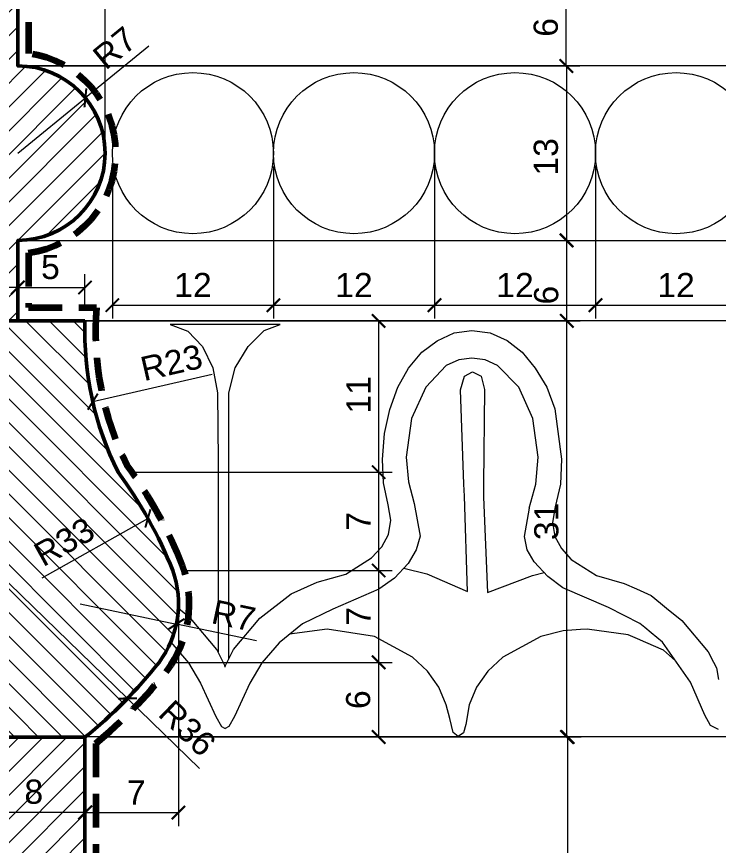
# Model space of a CAD drawing. Header units: inches. Extents: x -78 to 417, y 1434 to 1764.
# Drawn here: x 114.4 to 166.7, y 1670.3 to 1732.1 of the extents above; entities that cross this region are included whole.
import ezdxf

# ---------------------------------------------------------------- set-up
doc = ezdxf.new("R2010")
doc.units = ezdxf.units.IN
doc.header["$MEASUREMENT"] = 0
doc.linetypes.add('HIDDEN', pattern=[0.375, 0.25, -0.125])
doc.layers.add('0.05', color=7, linetype='Continuous', lineweight=5)
doc.layers.add('линия 50', color=1, linetype='Continuous', lineweight=140)
doc.layers.add('Outside panel', color=7, linetype='Continuous', lineweight=18, true_color=0x7f5e57)
doc.layers.add('sezione sagome legno', color=40, linetype='Continuous')
doc.layers.add('размеры в модели', color=7, linetype='Continuous')
doc.styles.get("Standard").update_dxf_attribs({"font": 'arial.ttf'})
doc.dimstyles.new('M_1', dxfattribs={"dimtxt": 1.8, "dimasz": 1, "dimexe": 1, "dimexo": 1, "dimgap": 0.6, "dimtad": 1, "dimdec": 0, "dimdsep": 46, "dimtxsty": 'Standard', "dimblk": 'ARCHTICK', "dimcen": -5, "dimclrd": 7, "dimclre": 7, "dimclrt": 7, "dimadec": 0, "dimazin": 0, "dimtfac": 1, "dimtdec": 0, "dimtmove": 0, "dimatfit": 3, "dimfxl": 1, "dimtolj": 1, "dimtzin": 0, "dimlwd": 5, "dimlwe": 5, "dimarcsym": 0})

# ---------------------------------------------------------------- blocks, each defined once
blk = doc.blocks.new('_ArchTick')
at = {"color": 0, "linetype": 'ByBlock', "const_width": 0.15}
blk.add_lwpolyline([(-0.5, -0.5), (0.5, 0.5)], dxfattribs=at)
blk = doc.blocks.new('*D63')
at = {"layer": 'Defpoints', "color": 0, "ltscale": 1000, "transparency": 16777216}
for p in [(119.5140644270355, 1726.015438811234), (114.483708900319, 1721.898944759442)]:
    blk.add_point(p, dxfattribs=at)
at = {"layer": 'размеры в модели', "color": 7, "lineweight": 5, "ltscale": 1000, "transparency": 16777216}
for p in [(124.23686563202, 1729.880251738444), (114.483708900319, 1721.898944759442)]:
    blk.add_line(p, (119.5140644270355, 1726.015438811234), dxfattribs=at)
at = {"layer": 'размеры в модели', "color": 7, "lineweight": 5, "ltscale": 1000, "transparency": 16777216, "rotation": 219.294514125126}
blk.add_blockref('_ArchTick', (119.5140644270355, 1726.015438811234), dxfattribs=at)
at = {"layer": 'размеры в модели', "color": 7, "ltscale": 1000, "transparency": 16777216, "insert": (121.6994057140012, 1729.742003327357), "char_height": 1.8, "attachment_point": 5, "rotation": 39.29451412512601}
blk.add_mtext('\\A1;R7', dxfattribs=at)
blk = doc.blocks.new('*D62')
at = {"layer": 'Defpoints', "color": 0, "ltscale": 1000, "transparency": 16777216}
for p in [(96.54242467261042, 1706.588121824482), (122.6437739743629, 1681.271218230532)]:
    blk.add_point(p, dxfattribs=at)
at = {"layer": 'размеры в модели', "color": 7, "lineweight": 5, "ltscale": 1000, "transparency": 16777216}
for p in [(96.54242467261042, 1706.588121824482), (128.0272584952014, 1676.049528078122)]:
    blk.add_line(p, (122.6437739743629, 1681.271218230532), dxfattribs=at)
at = {"layer": 'размеры в модели', "color": 7, "lineweight": 5, "ltscale": 1000, "transparency": 16777216, "rotation": 135.8740464570901}
blk.add_blockref('_ArchTick', (122.6437739743629, 1681.271218230532), dxfattribs=at)
at = {"layer": 'размеры в модели', "color": 7, "ltscale": 1000, "transparency": 16777216, "insert": (127.111362055451, 1679.054953233282), "char_height": 1.8, "attachment_point": 5, "rotation": 315.87404645709006}
blk.add_mtext('\\A1;R36', dxfattribs=at)
blk = doc.blocks.new('*D61')
at = {"layer": 'Defpoints', "color": 0, "ltscale": 1000, "transparency": 16777216}
for p in [(119.1233490884548, 1688.32838574019), (126.292985319487, 1686.815238671864)]:
    blk.add_point(p, dxfattribs=at)
at = {"layer": 'размеры в модели', "color": 7, "lineweight": 5, "ltscale": 1000, "transparency": 16777216}
for p in [(119.1233490884548, 1688.32838574019), (132.2640451611289, 1685.555050371783)]:
    blk.add_line(p, (126.292985319487, 1686.815238671864), dxfattribs=at)
at = {"layer": 'размеры в модели', "color": 7, "lineweight": 5, "ltscale": 1000, "transparency": 16777216, "rotation": 168.0826491565016}
blk.add_blockref('_ArchTick', (126.292985319487, 1686.815238671864), dxfattribs=at)
at = {"layer": 'размеры в модели', "color": 7, "ltscale": 1000, "transparency": 16777216, "insert": (130.5667124816257, 1687.446313767984), "char_height": 1.8, "attachment_point": 5, "rotation": 348.0826491565016}
blk.add_mtext('\\A1;R7', dxfattribs=at)
blk = doc.blocks.new('*D60')
at = {"layer": 'Defpoints', "color": 0, "ltscale": 1000, "transparency": 16777216}
for p in [(124.1712026450911, 1694.683386848111), (95.62894768667309, 1678.699663655781)]:
    blk.add_point(p, dxfattribs=at)
at = {"layer": 'размеры в модели', "color": 7, "lineweight": 5, "ltscale": 1000, "transparency": 16777216}
blk.add_line((116.2819770973218, 1690.265403842174), (124.1712026450911, 1694.683386848111), dxfattribs=at)
at = {"layer": 'размеры в модели', "color": 7, "lineweight": 5, "ltscale": 1000, "transparency": 16777216, "rotation": 29.24891866169828}
blk.add_blockref('_ArchTick', (124.1712026450911, 1694.683386848111), dxfattribs=at)
at = {"layer": 'размеры в модели', "color": 7, "ltscale": 1000, "transparency": 16777216, "insert": (117.9393366579828, 1692.935232070025), "char_height": 1.8, "attachment_point": 5, "rotation": 29.24891866169828}
blk.add_mtext('\\A1;R33', dxfattribs=at)
blk = doc.blocks.new('*D59')
at = {"layer": 'Defpoints', "color": 0, "ltscale": 1000, "transparency": 16777216}
for p in [(142.9188801088964, 1708.616536429958), (120.0627560220089, 1703.380425481088)]:
    blk.add_point(p, dxfattribs=at)
at = {"layer": 'размеры в модели', "color": 7, "lineweight": 5, "ltscale": 1000, "transparency": 16777216}
blk.add_line((128.9492069788423, 1705.416223106914), (120.0627560220089, 1703.380425481088), dxfattribs=at)
at = {"layer": 'размеры в модели', "color": 7, "lineweight": 5, "ltscale": 1000, "transparency": 16777216, "rotation": 192.903238635507}
blk.add_blockref('_ArchTick', (120.0627560220089, 1703.380425481088), dxfattribs=at)
at = {"layer": 'размеры в модели', "color": 7, "ltscale": 1000, "transparency": 16777216, "insert": (125.9287717617638, 1706.283283992305), "char_height": 1.8, "attachment_point": 5, "rotation": 12.903238635506991}
blk.add_mtext('\\A1;R23', dxfattribs=at)
blk = doc.blocks.new('*D56')
at = {"layer": 'Defpoints', "color": 0, "ltscale": 1000, "transparency": 16777216}
for p in [(125.0076055562019, 1683.961599329464), (119.5119024592347, 1678.398954877491), (141.3639500440692, 1678.398954877491)]:
    blk.add_point(p, dxfattribs=at)
at = {"layer": 'размеры в модели', "color": 7, "lineweight": 5, "ltscale": 1000, "transparency": 16777216}
for p, q in [((126.0076055562019, 1683.961599329464), (142.3639500440692, 1683.961599329464)), ((141.3639500440692, 1683.961599329464), (141.3639500440692, 1678.398954877491)), ((120.5119024592347, 1678.398954877491), (142.3639500440692, 1678.398954877491))]:
    blk.add_line(p, q, dxfattribs=at)
for p, rotation in [((141.3639500440692, 1683.961599329464), 90), ((141.3639500440692, 1678.398954877491), 270)]:
    blk.add_blockref('_ArchTick', p, dxfattribs=dict(at, rotation=rotation))
at = {"layer": 'размеры в модели', "color": 7, "ltscale": 1000, "transparency": 16777216, "insert": (139.8449186661699, 1681.180277103477), "char_height": 1.8, "attachment_point": 5, "rotation": 90}
blk.add_mtext('\\A1;6', dxfattribs=at)
blk = doc.blocks.new('*D55')
at = {"layer": 'Defpoints', "color": 0, "ltscale": 1000, "transparency": 16777216}
for p in [(126.0193050239247, 1690.806104342896), (125.0076055562019, 1683.961599329464), (141.3639500439528, 1683.961599329464)]:
    blk.add_point(p, dxfattribs=at)
at = {"layer": 'размеры в модели', "color": 7, "lineweight": 5, "ltscale": 1000, "transparency": 16777216}
for p, q in [((127.0193050239247, 1690.806104342896), (142.3639500439528, 1690.806104342896)), ((141.3639500439528, 1690.806104342896), (141.3639500439528, 1683.961599329464)), ((126.0076055562019, 1683.961599329464), (142.3639500439528, 1683.961599329464))]:
    blk.add_line(p, q, dxfattribs=at)
for p, rotation in [((141.3639500439528, 1690.806104342896), 90), ((141.3639500439528, 1683.961599329464), 270)]:
    blk.add_blockref('_ArchTick', p, dxfattribs=dict(at, rotation=rotation))
at = {"layer": 'размеры в модели', "color": 7, "ltscale": 1000, "transparency": 16777216, "insert": (139.8639500439525, 1687.38385183618), "char_height": 1.8, "attachment_point": 5, "rotation": 90}
blk.add_mtext('\\A1;7', dxfattribs=at)
blk = doc.blocks.new('*D54')
at = {"layer": 'Defpoints', "color": 0, "ltscale": 1000, "transparency": 16777216}
for p in [(121.9461512673076, 1698.130168561335), (126.0193050239247, 1690.806104342896), (141.3639500438364, 1690.806104342896)]:
    blk.add_point(p, dxfattribs=at)
at = {"layer": 'размеры в модели', "color": 7, "lineweight": 5, "ltscale": 1000, "transparency": 16777216}
for p, q in [((122.9461512673076, 1698.130168561335), (142.3639500438364, 1698.130168561335)), ((141.3639500438364, 1698.130168561335), (141.3639500438364, 1690.806104342896)), ((127.0193050239247, 1690.806104342896), (142.3639500438364, 1690.806104342896))]:
    blk.add_line(p, q, dxfattribs=at)
for p, rotation in [((141.3639500438364, 1698.130168561335), 90), ((141.3639500438364, 1690.806104342896), 270)]:
    blk.add_blockref('_ArchTick', p, dxfattribs=dict(at, rotation=rotation))
at = {"layer": 'размеры в модели', "color": 7, "ltscale": 1000, "transparency": 16777216, "insert": (139.8639500438361, 1694.468136452116), "char_height": 1.8, "attachment_point": 5, "rotation": 90}
blk.add_mtext('\\A1;7', dxfattribs=at)
blk = doc.blocks.new('*D53')
at = {"layer": 'Defpoints', "color": 0, "ltscale": 1000, "transparency": 16777216}
for p in [(119.4837119356158, 1709.398942230247), (121.9461512673076, 1698.130168561335), (141.3639500427307, 1698.130168561335)]:
    blk.add_point(p, dxfattribs=at)
at = {"layer": 'размеры в модели', "color": 7, "lineweight": 5, "ltscale": 1000, "transparency": 16777216}
for p, q in [((120.4837119356158, 1709.398942230247), (142.3639500427307, 1709.398942230247)), ((141.3639500427307, 1709.398942230247), (141.3639500427307, 1698.130168561335)), ((122.9461512673076, 1698.130168561335), (142.3639500427307, 1698.130168561335))]:
    blk.add_line(p, q, dxfattribs=at)
for p, rotation in [((141.3639500427307, 1709.398942230247), 90), ((141.3639500427307, 1698.130168561335), 270)]:
    blk.add_blockref('_ArchTick', p, dxfattribs=dict(at, rotation=rotation))
at = {"layer": 'размеры в модели', "color": 7, "ltscale": 1000, "transparency": 16777216, "insert": (139.8602665502338, 1703.886929506122), "char_height": 1.8, "attachment_point": 5, "rotation": 90}
blk.add_mtext('\\A1;11', dxfattribs=at)
blk = doc.blocks.new('*D52')
at = {"layer": 'Defpoints', "color": 0, "ltscale": 1000, "transparency": 16777216}
for p in [(111.4837119354994, 1678.37600197082), (119.5119024592347, 1678.398954877491), (119.5119024592347, 1672.794260089961)]:
    blk.add_point(p, dxfattribs=at)
at = {"layer": 'размеры в модели', "color": 7, "lineweight": 5, "ltscale": 1000, "transparency": 16777216}
for p, q in [((111.4837119354994, 1677.37600197082), (111.4837119354994, 1671.794260089961)), ((119.5119024592347, 1677.398954877491), (119.5119024592347, 1671.794260089961)), ((111.4837119354994, 1672.794260089961), (119.5119024592347, 1672.794260089961))]:
    blk.add_line(p, q, dxfattribs=at)
at = {"layer": 'размеры в модели', "color": 7, "lineweight": 5, "ltscale": 1000, "transparency": 16777216, "rotation": 180}
blk.add_blockref('_ArchTick', (111.4837119354994, 1672.794260089961), dxfattribs=at)
at = {"layer": 'размеры в модели', "color": 7, "lineweight": 5, "ltscale": 1000, "transparency": 16777216}
blk.add_blockref('_ArchTick', (119.5119024592347, 1672.794260089961), dxfattribs=at)
at = {"layer": 'размеры в модели', "color": 7, "ltscale": 1000, "transparency": 16777216, "insert": (115.6686946757615, 1674.31329146786), "char_height": 1.8, "attachment_point": 5}
blk.add_mtext('\\A1;8', dxfattribs=at)
blk = doc.blocks.new('*D51')
at = {"layer": 'Defpoints', "color": 0, "ltscale": 1000, "transparency": 16777216}
for p in [(114.4837119354994, 1711.877242772352), (111.4837119354994, 1709.398944759719), (114.4837119354994, 1709.398946277367)]:
    blk.add_point(p, dxfattribs=at)
at = {"layer": 'размеры в модели', "color": 7, "lineweight": 5, "ltscale": 1000, "transparency": 16777216}
for p, q in [((111.4837119354994, 1710.398944759719), (111.4837119354994, 1712.877242772352)), ((114.4837119354994, 1710.398946277367), (114.4837119354994, 1712.877242772352)), ((111.4837119354994, 1711.877242772352), (108.1049943365908, 1711.877242772352)), ((114.4837119354994, 1711.877242772352), (111.4837119354994, 1711.877242772352))]:
    blk.add_line(p, q, dxfattribs=at)
at = {"layer": 'размеры в модели', "color": 7, "lineweight": 5, "ltscale": 1000, "transparency": 16777216, "rotation": 180}
blk.add_blockref('_ArchTick', (111.4837119354994, 1711.877242772352), dxfattribs=at)
at = {"layer": 'размеры в модели', "color": 7, "lineweight": 5, "ltscale": 1000, "transparency": 16777216}
blk.add_blockref('_ArchTick', (114.4837119354994, 1711.877242772352), dxfattribs=at)
at = {"layer": 'размеры в модели', "color": 7, "ltscale": 1000, "transparency": 16777216, "insert": (109.2943531360451, 1713.396888065667), "char_height": 1.8, "attachment_point": 5}
blk.add_mtext('\\A1;3', dxfattribs=at)
blk = doc.blocks.new('*D47')
at = {"layer": 'Defpoints', "color": 0, "ltscale": 1000, "transparency": 16777216}
for p in [(121.5221109394694, 1721.898476761452), (133.5221109394694, 1721.898476761452), (133.5221109394694, 1710.569562235533)]:
    blk.add_point(p, dxfattribs=at)
at = {"layer": 'размеры в модели', "color": 7, "lineweight": 5, "ltscale": 1000, "transparency": 16777216}
for p, q in [((121.5221109394694, 1720.898476761452), (121.5221109394694, 1709.569562235533)), ((133.5221109394694, 1720.898476761452), (133.5221109394694, 1709.569562235533)), ((121.5221109394694, 1710.569562235533), (133.5221109394694, 1710.569562235533))]:
    blk.add_line(p, q, dxfattribs=at)
at = {"layer": 'размеры в модели', "color": 7, "lineweight": 5, "ltscale": 1000, "transparency": 16777216, "rotation": 180}
blk.add_blockref('_ArchTick', (121.5221109394694, 1710.569562235533), dxfattribs=at)
at = {"layer": 'размеры в модели', "color": 7, "lineweight": 5, "ltscale": 1000, "transparency": 16777216}
blk.add_blockref('_ArchTick', (133.5221109394694, 1710.569562235533), dxfattribs=at)
at = {"layer": 'размеры в модели', "color": 7, "ltscale": 1000, "transparency": 16777216, "insert": (127.5278443383646, 1712.07324572803), "char_height": 1.8, "attachment_point": 5}
blk.add_mtext('\\A1;12', dxfattribs=at)
blk = doc.blocks.new('*D39')
at = {"layer": 'Defpoints', "color": 0, "ltscale": 1000, "transparency": 16777216}
for p in [(126.4490598995832, 1688.493488282175), (119.4837048530823, 1678.37600197082), (126.4490598995832, 1672.766062483751)]:
    blk.add_point(p, dxfattribs=at)
at = {"layer": 'размеры в модели', "color": 7, "lineweight": 5, "ltscale": 1000, "transparency": 16777216}
for p, q in [((126.4490598995832, 1687.493488282175), (126.4490598995832, 1671.766062483751)), ((119.4837048530823, 1677.37600197082), (119.4837048530823, 1671.766062483751)), ((119.4837048530823, 1672.766062483751), (126.4490598995832, 1672.766062483751))]:
    blk.add_line(p, q, dxfattribs=at)
at = {"layer": 'размеры в модели', "color": 7, "lineweight": 5, "ltscale": 1000, "transparency": 16777216, "rotation": 180}
blk.add_blockref('_ArchTick', (119.4837048530823, 1672.766062483751), dxfattribs=at)
at = {"layer": 'размеры в модели', "color": 7, "lineweight": 5, "ltscale": 1000, "transparency": 16777216}
blk.add_blockref('_ArchTick', (126.4490598995832, 1672.766062483751), dxfattribs=at)
at = {"layer": 'размеры в модели', "color": 7, "ltscale": 1000, "transparency": 16777216, "insert": (123.3001998797769, 1674.266062483751), "char_height": 1.8, "attachment_point": 5}
blk.add_mtext('\\A1;7', dxfattribs=at)
blk = doc.blocks.new('*D38')
at = {"layer": 'Defpoints', "color": 0, "ltscale": 1000, "transparency": 16777216}
for p in [(119.4837119356158, 1711.8901734725), (114.4837119354994, 1709.398943811108), (119.4837119356158, 1709.398942230072)]:
    blk.add_point(p, dxfattribs=at)
at = {"layer": 'размеры в модели', "color": 7, "lineweight": 5, "ltscale": 1000, "transparency": 16777216}
for p, q in [((114.4837119354994, 1710.398943811108), (114.4837119354994, 1712.8901734725)), ((119.4837119356158, 1710.398942230072), (119.4837119356158, 1712.8901734725)), ((114.4837119354994, 1711.8901734725), (119.4837119356158, 1711.8901734725))]:
    blk.add_line(p, q, dxfattribs=at)
at = {"layer": 'размеры в модели', "color": 7, "lineweight": 5, "ltscale": 1000, "transparency": 16777216, "rotation": 180}
blk.add_blockref('_ArchTick', (114.4837119354994, 1711.8901734725), dxfattribs=at)
at = {"layer": 'размеры в модели', "color": 7, "lineweight": 5, "ltscale": 1000, "transparency": 16777216}
blk.add_blockref('_ArchTick', (119.4837119356158, 1711.8901734725), dxfattribs=at)
at = {"layer": 'размеры в модели', "color": 7, "ltscale": 1000, "transparency": 16777216, "insert": (116.9082947239291, 1713.405521357902), "char_height": 1.8, "attachment_point": 5}
blk.add_mtext('\\A1;5', dxfattribs=at)
blk = doc.blocks.new('*D37')
at = {"layer": 'Defpoints', "color": 0, "ltscale": 1000, "transparency": 16777216}
for p in [(120.9837089002027, 1738.38470934562), (114.4837089002027, 1728.398947795947), (120.9837089002027, 1721.898944759719)]:
    blk.add_point(p, dxfattribs=at)
at = {"layer": 'размеры в модели', "color": 7, "lineweight": 5, "ltscale": 1000, "transparency": 16777216}
for p, q in [((114.4837089002027, 1729.398947795947), (114.4837089002027, 1739.38470934562)), ((120.9837089002027, 1722.898944759719), (120.9837089002027, 1739.38470934562)), ((114.4837089002027, 1738.38470934562), (120.9837089002027, 1738.38470934562))]:
    blk.add_line(p, q, dxfattribs=at)
at = {"layer": 'размеры в модели', "color": 7, "lineweight": 5, "ltscale": 1000, "transparency": 16777216, "rotation": 180}
blk.add_blockref('_ArchTick', (114.4837089002027, 1738.38470934562), dxfattribs=at)
at = {"layer": 'размеры в модели', "color": 7, "lineweight": 5, "ltscale": 1000, "transparency": 16777216}
blk.add_blockref('_ArchTick', (120.9837089002027, 1738.38470934562), dxfattribs=at)
at = {"layer": 'размеры в модели', "color": 7, "ltscale": 1000, "transparency": 16777216, "insert": (117.5068668871315, 1739.88470934562), "char_height": 1.8, "attachment_point": 5}
blk.add_mtext('\\A1;7', dxfattribs=at)
blk = doc.blocks.new('*D34')
at = {"layer": 'Defpoints', "color": 0, "ltscale": 1000, "transparency": 16777216}
for p in [(114.4837119354994, 1734.398944759719), (155.3441911391346, 1734.398944759719), (114.4837089002027, 1728.398947795947)]:
    blk.add_point(p, dxfattribs=at)
at = {"layer": 'размеры в модели', "color": 7, "lineweight": 5, "ltscale": 1000, "transparency": 16777216}
for p, q in [((115.4837119354994, 1734.398944759719), (156.3441911391346, 1734.398944759719)), ((155.3441911391346, 1728.398947795947), (155.3441911391346, 1734.398944759719)), ((115.4837089002027, 1728.398947795947), (156.3441911391346, 1728.398947795947))]:
    blk.add_line(p, q, dxfattribs=at)
for p, rotation in [((155.3441911391346, 1734.398944759719), 90), ((155.3441911391346, 1728.398947795947), 270)]:
    blk.add_blockref('_ArchTick', p, dxfattribs=dict(at, rotation=rotation))
at = {"layer": 'размеры в модели', "color": 7, "ltscale": 1000, "transparency": 16777216, "insert": (153.8251597612353, 1731.265167399345), "char_height": 1.8, "attachment_point": 5, "rotation": 90}
blk.add_mtext('\\A1;6', dxfattribs=at)
blk = doc.blocks.new('*D33')
at = {"layer": 'Defpoints', "color": 0, "ltscale": 1000, "transparency": 16777216}
for p in [(114.4837089002027, 1728.398944759719), (114.4924206278298, 1715.398950597714), (155.3532887937981, 1715.398950597714)]:
    blk.add_point(p, dxfattribs=at)
at = {"layer": 'размеры в модели', "color": 7, "lineweight": 5, "ltscale": 1000, "transparency": 16777216}
for p, q in [((115.4837089002027, 1728.398944759719), (156.3532887937981, 1728.398944759719)), ((155.3532887937981, 1728.398944759719), (155.3532887937981, 1715.398950597714)), ((115.4924206278298, 1715.398950597714), (156.3532887937981, 1715.398950597714))]:
    blk.add_line(p, q, dxfattribs=at)
for p, rotation in [((155.3532887937981, 1728.398944759719), 90), ((155.3532887937981, 1715.398950597714), 270)]:
    blk.add_blockref('_ArchTick', p, dxfattribs=dict(at, rotation=rotation))
at = {"layer": 'размеры в модели', "color": 7, "ltscale": 1000, "transparency": 16777216, "insert": (153.8336435004827, 1721.621560591949), "char_height": 1.8, "attachment_point": 5, "rotation": 90}
blk.add_mtext('\\A1;13', dxfattribs=at)
blk = doc.blocks.new('*D32')
at = {"layer": 'Defpoints', "color": 0, "ltscale": 1000, "transparency": 16777216}
for p in [(114.4924206278298, 1715.398950597714), (155.3773708209409, 1715.398950597714), (114.4837119354994, 1709.398944759719)]:
    blk.add_point(p, dxfattribs=at)
at = {"layer": 'размеры в модели', "color": 7, "lineweight": 5, "ltscale": 1000, "transparency": 16777216}
for p, q in [((115.4924206278298, 1715.398950597714), (156.3773708209409, 1715.398950597714)), ((155.3773708209409, 1709.398944759719), (155.3773708209409, 1715.398950597714)), ((115.4837119354994, 1709.398944759719), (156.3773708209409, 1709.398944759719))]:
    blk.add_line(p, q, dxfattribs=at)
for p, rotation in [((155.3773708209409, 1715.398950597714), 90), ((155.3773708209409, 1709.398944759719), 270)]:
    blk.add_blockref('_ArchTick', p, dxfattribs=dict(at, rotation=rotation))
at = {"layer": 'размеры в модели', "color": 7, "ltscale": 1000, "transparency": 16777216, "insert": (153.8583394430416, 1711.319074058999), "char_height": 1.8, "attachment_point": 5, "rotation": 90}
blk.add_mtext('\\A1;6', dxfattribs=at)
blk = doc.blocks.new('*D31')
at = {"layer": 'Defpoints', "color": 0, "ltscale": 1000, "transparency": 16777216}
for p in [(119.4837187026057, 1709.398942230072), (155.3905713394997, 1709.398942230072), (119.4837089002027, 1678.398954877491)]:
    blk.add_point(p, dxfattribs=at)
at = {"layer": 'размеры в модели', "color": 7, "lineweight": 5, "ltscale": 1000, "transparency": 16777216}
for p, q in [((120.4837187026057, 1709.398942230072), (156.3905713394997, 1709.398942230072)), ((155.3905713394997, 1678.398954877491), (155.3905713394997, 1709.398942230072)), ((120.4837089002027, 1678.398954877491), (156.3905713394997, 1678.398954877491))]:
    blk.add_line(p, q, dxfattribs=at)
for p, rotation in [((155.3905713394997, 1709.398942230072), 90), ((155.3905713394997, 1678.398954877491), 270)]:
    blk.add_blockref('_ArchTick', p, dxfattribs=dict(at, rotation=rotation))
at = {"layer": 'размеры в модели', "color": 7, "ltscale": 1000, "transparency": 16777216, "insert": (153.8709260461843, 1694.465527600819), "char_height": 1.8, "attachment_point": 5, "rotation": 90}
blk.add_mtext('\\A1;31', dxfattribs=at)
blk = doc.blocks.new('*D30')
at = {"layer": 'Defpoints', "color": 0, "ltscale": 1000, "transparency": 16777216}
for p in [(119.4837089002027, 1678.398954877491), (119.4837089002027, 1607.398808043951), (155.4474762777463, 1607.398808043951)]:
    blk.add_point(p, dxfattribs=at)
at = {"layer": 'размеры в модели', "color": 7, "lineweight": 5, "ltscale": 1000, "transparency": 16777216}
for p, q in [((120.4837089002027, 1678.398954877491), (156.4474762777463, 1678.398954877491)), ((155.4474762777463, 1678.398954877491), (155.4474762777463, 1607.398808043951)), ((120.4837089002027, 1607.398808043951), (156.4474762777463, 1607.398808043951))]:
    blk.add_line(p, q, dxfattribs=at)
for p, rotation in [((155.4474762777463, 1678.398954877491), 90), ((155.4474762777463, 1607.398808043951), 270)]:
    blk.add_blockref('_ArchTick', p, dxfattribs=dict(at, rotation=rotation))
at = {"layer": 'размеры в модели', "color": 7, "ltscale": 1000, "transparency": 16777216, "insert": (153.9437927852494, 1643.536812525278), "char_height": 1.8, "attachment_point": 5, "rotation": 90}
blk.add_mtext('\\A1;71', dxfattribs=at)

msp = doc.modelspace()

# ---------------------------------------------------------------- hatches: boundary and pattern name
at = {"layer": 'Outside panel', "ltscale": 1000}
h = msp.add_hatch(dxfattribs=at)
h.set_pattern_fill('ANSI31', color=256, scale=10, angle=-2.544443745170813e-14)
h.set_pattern_definition([(44.99999999999999, (-311968.9206628263, 93648.05563056446), (-0.8838834764831842, 0.8838834764831847), [])])
edge = h.paths.add_edge_path()
edge.add_line((114.4837119354994, 1709.398943811108), (111.4837119354994, 1709.398943811108))
edge.add_line((111.4837119354994, 1709.398943811108), (111.4837119354994, 1678.37600197082))
edge.add_line((111.4837119354994, 1678.37600197082), (119.4837048530823, 1678.37600197082))
edge.add_line((119.4837048530823, 1678.37600197082), (119.4837048530823, 1607.398808043951))
edge.add_line((119.4837048530823, 1607.398808043951), (103.4837048530241, 1607.398808043951))
edge.add_line((103.4837048530241, 1607.398808043951), (103.4837048531405, 1752.398944759719))
edge.add_line((103.4837048531405, 1752.398944759719), (109.4837078884372, 1752.398944759719))
edge.add_line((109.4837078884372, 1752.398944759719), (109.4837119354994, 1734.398944759719))
edge.add_line((109.4837119354994, 1734.398944759719), (114.4837119354994, 1734.398944759719))
edge.add_line((114.4837119354994, 1734.398944759719), (114.4837089002027, 1728.398944759719))
edge.add_arc((114.4837089002027, 1721.898944759719), 6.5, -90, 90, ccw=False)
edge.add_line((114.4837089002027, 1715.398944759719), (114.4837119354994, 1709.398944759719))
h = msp.add_hatch(dxfattribs=at)
h.set_pattern_fill('ANSI31', color=256, scale=10, angle=89.99999999999999)
h.set_pattern_definition([(134.9999999999999, (-311968.9206628263, 93648.05563056446), (-0.8838834764831847, -0.8838834764831842), [])])
edge = h.paths.add_edge_path()
edge.add_line((119.4837119356158, 1709.398942230072), (111.4837119354994, 1709.398944759719))
edge.add_line((111.4837119354994, 1709.398944759719), (111.4837119354994, 1678.37600197082))
edge.add_line((111.4837119354994, 1678.37600197082), (119.4837048530823, 1678.37600197082))
edge.add_arc((96.5424246723193, 1706.588121824409), 36.36242625245126, 309.1170120396818, 321.5193662401048)
edge.add_arc((119.123349088513, 1688.328385740379), 7.327571066592811, 323.4203896375451, 379.7633749381237)
edge.add_arc((95.62894768690572, 1678.699663655577), 32.7129901596557, 21.72058376931182, 36.43917550882777)
edge.add_arc((142.9188801086636, 1708.616536430235), 23.44822522354032, 178.0878351136951, 206.5650587132139, ccw=False)

# ---------------------------------------------------------------- linework, layer by layer
at = {"color": 7, "lineweight": 15, "ltscale": 1000}
for p, q in [((235.0221109562914, 1728.398951861228), (114.4837089002027, 1728.398947795947)), ((114.4924206278298, 1715.398950597714), (235.0529013238626, 1715.399017686816)), ((240.0214365888748, 1709.398942230305), (119.4837119356158, 1709.398942230247)), ((240.0503045153233, 1678.398954877491), (119.4837089002027, 1678.398954877491))]:
    msp.add_line(p, q, dxfattribs=at)
at = {"lineweight": 50}
for points in [[(114.4837119354994, 1709.398943811108), (111.4837119354994, 1709.398943811108), (111.4837119354994, 1678.37600197082), (119.4837048530823, 1678.37600197082), (119.4837048530823, 1607.398808043951), (103.4837048530241, 1607.398808043951), (103.4837048531405, 1752.398944759719), (109.4837078884372, 1752.398944759719), (109.4837119354994, 1734.398944759719), (114.4837119354994, 1734.398944759719), (114.4837089002027, 1728.398944759719, -0.9999999999999999), (114.4837089002027, 1715.398944759719), (114.4837119354994, 1709.398944759719), (114.4837119354994, 1709.398944759719)], [(119.4837119356158, 1709.398942230072), (111.4837119354994, 1709.398944759719), (111.4837119354994, 1678.37600197082), (119.4837048530823, 1678.37600197082, 0.05416836635908254), (125.0076055562019, 1683.961599329464, 0.2509181856418489), (126.0193050239247, 1690.806104342896, 0.06431041137376041), (121.9461512673076, 1698.130168561335, -0.1248987778401244), (119.4837119356158, 1709.398942230072)]]:
    msp.add_lwpolyline(points, format="xyb", close=True, dxfattribs=at)
at = {"layer": '0.05', "color": 7, "lineweight": 15, "ltscale": 1000}
for points in [[(129.7648851576156, 1709.141609720688), (125.826358021273, 1709.141609720688), (127.1442614732438, 1708.631453545741), (128.249599852286, 1707.483602152183), (129.0148341146775, 1705.910620612768), (129.3549382313282, 1704.040047971334), (129.3974512458441, 1698.938486221922), (129.3974512458441, 1692.242753931182), (129.3974512458441, 1692.07730523448), (129.3974512458441, 1684.739139352844)], [(130.2051985231589, 1684.228983177897), (130.2051985231589, 1692.625963762263), (130.2051985231589, 1698.938486221922), (130.2051985231589, 1704.040047971334), (130.6728416835319, 1705.910620612768), (131.6506410187937, 1707.483602152183), (132.841005426984, 1708.673966560374), (134.0313698351744, 1709.141609720688), (129.7648851578485, 1709.141609720688)], [(129.9288639282237, 1683.599790561339), (129.9501204357145, 1683.71882700295), (130.5453026397514, 1684.90919141114), (132.5009013103915, 1687.247407212947), (134.8391171121981, 1689.075466839807), (136.7947157827799, 1689.925727131346), (138.9203665117163, 1690.520909335442), (140.833452167724, 1691.753786758206), (141.5986864301155, 1692.56153403523), (142.1088426050625, 1693.496820355917), (142.2788946633588, 1694.559645720386), (142.0663295904884, 1695.707497114002), (141.7262254738377, 1697.322991667991), (141.6411994446895, 1699.066025265703), (141.8112515029858, 1701.021623936284), (142.1938686342106, 1702.80717054857), (142.7890508383058, 1704.465178117133), (143.5967981153296, 1705.868107598194), (144.5745974505914, 1707.058472006384), (145.7224488442077, 1707.908732297924), (146.9978392815462, 1708.503914502019), (148.3157427334587, 1708.673966560315), (149.6761591999454, 1708.503914502019), (150.9515496372839, 1707.951245312498), (152.0568880163261, 1707.058472006384), (153.0346873516461, 1705.868107598194), (153.8849476431857, 1704.465178117075), (154.4801298473391, 1702.849683563144), (154.9902860222279, 1699.108538280218), (154.9052599930798, 1697.237965638785), (154.522642861855, 1695.537445055647), (154.3100777890428, 1694.389593662089), (154.4801298473391, 1693.326768297621), (154.9902860222279, 1692.433994991449), (155.7130072701035, 1691.626247714484), (157.5835799115372, 1690.435883306293), (159.6667176258412, 1689.840701102198), (160.575175251615, 1689.434794503474), (161.6648293109971, 1688.947927796026), (162.3646880831581, 1688.377672500245), (162.820463595133, 1688.006299860869), (163.9605320982297, 1687.077355154593), (165.9161307688697, 1684.739139352786), (166.3129189049138, 1683.973905090395), (166.5254839777841, 1683.548774944596), (166.6803528166271, 1682.681509447203)], [(166.6803528166271, 1678.957369370189), (166.086182827166, 1679.254960472207), (165.6610526814253, 1680.020194734657), (164.598227316899, 1682.485949580186), (162.5150896025949, 1685.461860600662), (161.6719408306887, 1686.157458337467), (161.1849913021794, 1686.559191698477), (160.8145690194575, 1686.864790081722), (158.4849670122855, 1688.051568462723), (155.0753120513761, 1689.500596985547), (153.9699736723921, 1690.350857277145), (152.949661322498, 1691.456195656187), (152.4395051475509, 1692.348968962301), (152.2269400746806, 1693.326768297621), (152.6095572058472, 1695.452419026499), (152.5670441913313, 1695.452419026499), (153.0772003662202, 1697.237965638785), (153.2472524245165, 1699.236077323999), (152.8646352933498, 1702.126962315268), (151.8018099288817, 1704.465178117075), (150.2288283894665, 1706.080672671064), (149.2935420687787, 1706.505802816863), (148.3157427334587, 1706.633341860585), (147.3379433981969, 1706.505802816863), (146.402657077451, 1706.080672671064), (144.8721885526681, 1704.465178117133), (143.8093631881999, 1702.126962315268), (143.4267460569751, 1699.236077323999), (143.5967981153296, 1697.408017697139), (144.0219282610703, 1695.79252314315), (144.4470584068692, 1693.369281312195), (144.1494673048507, 1692.348968962301), (143.5542851006973, 1691.328656612407), (142.5339727508032, 1690.223318233423), (141.3861213572451, 1689.415570956399), (137.9425671763962, 1687.92761544619), (135.6893774037377, 1686.822277067148), (133.9463438060262, 1685.419347586087), (132.6709533686877, 1683.93139207582), (131.7781800625741, 1682.400923551038), (130.6303286689578, 1679.935168705509), (130.2051985231589, 1679.169934443059), (129.9288639282237, 1679.036531535187)], [(143.2381245935464, 1690.986149396317), (144.9572145818162, 1690.563422350016), (147.9756386168662, 1689.245518898103), (147.7630735439376, 1696.345192332671), (147.7205605294218, 1697.237965638785), (147.4654824419191, 1704.252613044205), (147.7630735439376, 1705.272925394099), (148.358255748091, 1705.613029510691), (148.9959509667603, 1705.272925394099), (149.2510290542047, 1704.295126058779), (149.1660030250565, 1697.237965638785), (149.1660030250565, 1696.260166303523), (149.463594127075, 1689.160492868955), (152.8221222787758, 1690.435883306293), (153.6882295546599, 1690.656080071326)], [(129.9288639282237, 1683.599790561339), (129.9076074208494, 1683.71882700295), (129.312425216696, 1684.90919141114), (127.3568265461141, 1687.247407212947), (126.4962503060011, 1687.920221364219)], [(163.4818306393351, 1684.080801976764), (162.6001156317431, 1684.866678396566), (161.2813164362812, 1685.440994175245), (160.658769686335, 1685.71210324372), (159.9643087279179, 1686.014529790124), (156.9033716782357, 1686.439659935923), (156.415225369659, 1686.404792342487), (155.1178250660084, 1686.312120892201), (153.459817497445, 1685.886990746402), (150.6114455206913, 1684.356522221619), (149.5061071416491, 1683.293696857151), (148.6558468501095, 1682.103332448961), (148.1031776605884, 1680.785428997048), (147.8480995730858, 1679.339986501355), (147.6780475147895, 1678.702291282686), (147.2954303835646, 1678.447213195242), (146.912813252398, 1678.744804297318), (146.6577351648954, 1679.765116647154), (146.402657077451, 1680.785428997048), (145.8499878879299, 1682.103332448961), (144.9997275963903, 1683.293696857151), (143.894389217348, 1684.356522221619), (141.0460172405944, 1685.88699074646), (137.5174370305973, 1686.439659935923), (134.7336346680892, 1686.05302071895)], [(125.8814203485159, 1685.454305238301), (127.1867744878179, 1683.93139207582), (128.0795477939315, 1682.400923551038), (129.2273991875478, 1679.935168705509), (129.6525293333467, 1679.169934443059), (129.9288639282237, 1679.036531535187)]]:
    msp.add_lwpolyline(points, dxfattribs=at)
for centre in [(127.5221109394694, 1721.898476761452), (139.5221109394694, 1721.898476761568), (151.5221109394694, 1721.898476761743), (163.5221109394694, 1721.898476761859)]:
    msp.add_circle(centre, 6, dxfattribs=at)
at = {"layer": 'sezione sagome legno'}
for p, q in [((114.4837089002027, 1728.398944759719), (114.4837089002027, 1728.398947289191)), ((114.4837089002027, 1715.398944759719), (114.4837089002027, 1715.398942230247))]:
    msp.add_line(p, q, dxfattribs=at)
at = {"layer": 'линия 50', "color": 1, "linetype": 'HIDDEN', "ltscale": 10, "true_color": 0xff0909}
msp.add_lwpolyline([(103.2869155525474, 1753.398944759719), (110.2869183629879, 1753.398944759719), (110.2869224100502, 1735.398944759719), (115.2869231407891, 1735.398944759719), (115.2869200716156, 1729.33197906988, -0.8744745761673685), (115.2869200716156, 1714.465910449558), (115.2869221290236, 1710.398943494895), (120.3447396143817, 1710.398941895582, 0.135661897571101), (122.6060119985265, 1698.653294537354, -0.06377942891253183), (126.7576784924965, 1691.160702761065, -0.2520196487146482), (125.6036956392706, 1683.352011890666, -0.05106811802518076), (120.2869155524892, 1677.904223923723), (120.2869155524892, 1608.398758067566)], format="xyb", dxfattribs=at)

# ---------------------------------------------------------------- dimensions: what is measured, and where the dimension line sits
at = {"layer": 'размеры в модели', "color": 5, "ltscale": 1000}
for base, p1, p2, picture, middle in [((120.9837089002027, 1738.38470934562), (114.4837089002027, 1728.398947795947), (120.9837089002027, 1721.898944759719), '*D37', (117.5068668871315, 1738.38470934562)), ((133.5221109394694, 1710.569562235533), (121.5221109394694, 1721.898476761452), (133.5221109394694, 1721.898476761452), '*D47', (127.5278443383646, 1710.569562235533)), ((114.4837119354994, 1711.877242772352), (111.4837119354994, 1709.398944759719), (114.4837119354994, 1709.398946277367), '*D51', (109.2943531360451, 1711.877242772352)), ((119.4837119356158, 1711.8901734725), (114.4837119354994, 1709.398943811108), (119.4837119356158, 1709.398942230072), '*D38', (116.9082947239291, 1711.8901734725)), ((126.4490598995832, 1672.766062483751), (119.4837048530823, 1678.37600197082), (126.4490598995832, 1688.493488282175), '*D39', (123.3001998797769, 1672.766062483751)), ((119.5119024592347, 1672.794260089961), (111.4837119354994, 1678.37600197082), (119.5119024592347, 1678.398954877491), '*D52', (115.6686946757615, 1672.794260089961))]:
    dim = msp.add_linear_dim(base=base, p1=p1, p2=p2, dimstyle='M_1', dxfattribs=at)
    dim.commit()
    dim.dimension.update_dxf_attribs({"geometry": picture, "text_midpoint": middle, "dimtype": 128})
for base, p1, p2, picture, middle in [((155.3441911391346, 1734.398944759719), (114.4837089002027, 1728.398947795947), (114.4837119354994, 1734.398944759719), '*D34', (155.3441911391343, 1731.265167399345)), ((155.3532887937981, 1715.398950597714), (114.4837089002027, 1728.398944759719), (114.4924206278298, 1715.398950597714), '*D33', (155.3532887937978, 1721.621560591949)), ((155.3773708209409, 1715.398950597714), (114.4837119354994, 1709.398944759719), (114.4924206278298, 1715.398950597714), '*D32', (155.3773708209407, 1711.319074058999)), ((155.3905713394997, 1709.398942230072), (119.4837089002027, 1678.398954877491), (119.4837187026057, 1709.398942230072), '*D31', (155.3905713394994, 1694.465527600819)), ((141.3639500427307, 1698.130168561335), (119.4837119356158, 1709.398942230247), (121.9461512673076, 1698.130168561335), '*D53', (141.3639500427304, 1703.886929506122)), ((155.4474762777463, 1607.398808043951), (119.4837089002027, 1678.398954877491), (119.4837089002027, 1607.398808043951), '*D30', (155.447476277746, 1643.536812525278))]:
    dim = msp.add_linear_dim(base=base, p1=p1, p2=p2, angle=90, dimstyle='M_1', dxfattribs=at)
    dim.commit()
    dim.dimension.update_dxf_attribs({"geometry": picture, "text_midpoint": middle, "dimtype": 128})
for center, mpoint, picture, middle in [((114.483708900319, 1721.898944759442), (119.5140644270355, 1726.015438811234), '*D63', (121.6994057140012, 1729.742003327357)), ((96.54242467261042, 1706.588121824482), (122.6437739743629, 1681.271218230532), '*D62', (127.111362055451, 1679.054953233282)), ((119.1233490884548, 1688.32838574019), (126.292985319487, 1686.815238671864), '*D61', (130.5667124816257, 1687.446313767984))]:
    dim = msp.add_radius_dim(center=center, mpoint=mpoint, dimstyle='M_1', dxfattribs=at)
    dim.commit()
    dim.dimension.update_dxf_attribs({"geometry": picture, "text_midpoint": middle})
for base, p1, p2 in [((145.5235151873564, 1710.569562235068), (133.5221109394694, 1721.898476761452), (145.5235151873564, 1722.028280469915)), ((157.5222669670253, 1710.569562235068), (145.5235151873564, 1722.028280469915), (157.5222669670253, 1721.941746915086)), ((169.5221109394694, 1710.569562235068), (157.5222669670253, 1721.941746915086), (169.5221109394694, 1721.898476761859))]:
    msp.add_linear_dim(base=base, p1=p1, p2=p2, dimstyle='M_1', dxfattribs=at).render()
for center, mpoint, picture, middle in [((142.9188801088964, 1708.616536429958), (120.0627560220089, 1703.380425481088), '*D59', (126.2681164790205, 1704.80201191049)), ((95.62894768667309, 1678.699663655781), (124.1712026450911, 1694.683386848111), '*D60', (118.6818426044024, 1691.609333605953))]:
    dim = msp.add_radius_dim(center=center, mpoint=mpoint, dimstyle='M_1', dxfattribs=at)
    dim.commit()
    dim.dimension.update_dxf_attribs({"geometry": picture, "text_midpoint": middle, "dimtype": 132})
for base, p1, p2, picture, middle in [((141.3639500438364, 1690.806104342896), (121.9461512673076, 1698.130168561335), (126.0193050239247, 1690.806104342896), '*D54', (139.8639500438361, 1694.468136452116)), ((141.3639500439528, 1683.961599329464), (126.0193050239247, 1690.806104342896), (125.0076055562019, 1683.961599329464), '*D55', (139.8639500439525, 1687.38385183618)), ((141.3639500440692, 1678.398954877491), (125.0076055562019, 1683.961599329464), (119.5119024592347, 1678.398954877491), '*D56', (139.8449186661699, 1681.180277103477))]:
    dim = msp.add_linear_dim(base=base, p1=p1, p2=p2, angle=90, dimstyle='M_1', dxfattribs=at)
    dim.commit()
    dim.dimension.update_dxf_attribs({"geometry": picture, "text_midpoint": middle})

doc.saveas('drawing.dxf')
